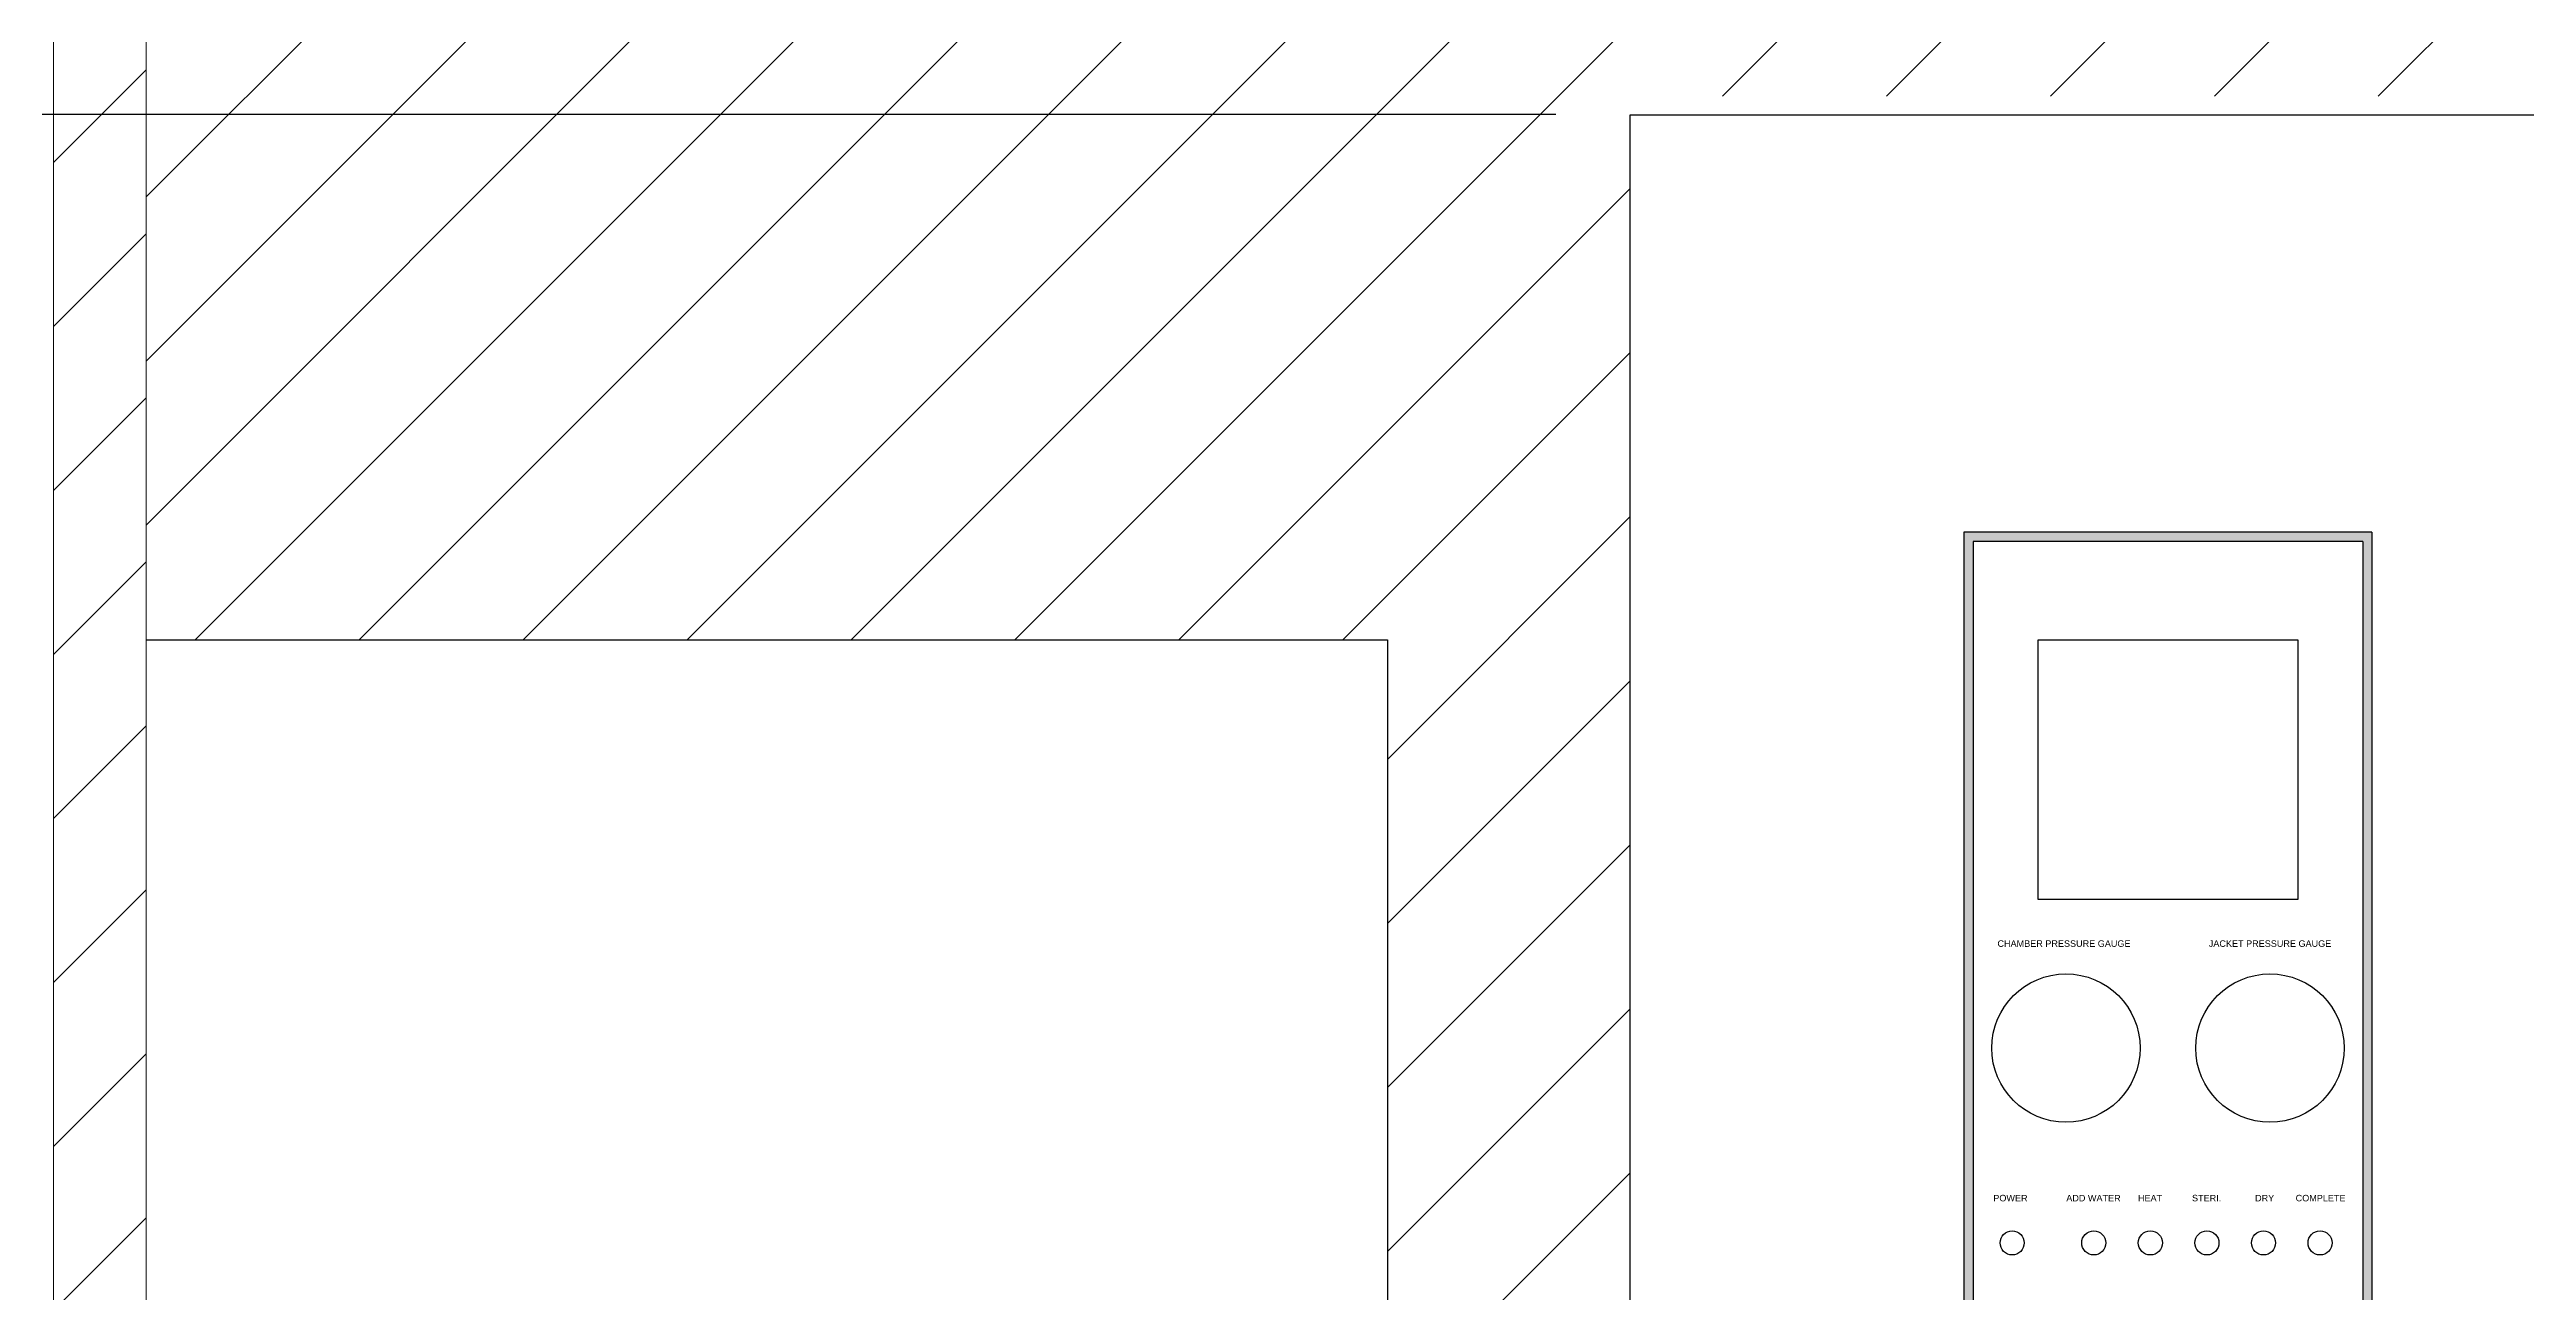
# Model space of a CAD drawing. Header units: millimetres. Extents: x -437105 to -215729, y -13373 to 269.
# Drawn here: x -344149 to -342813, y -5750 to -5080 of the extents above; entities that cross this region are included whole.
import ezdxf

# ---------------------------------------------------------------- set-up
doc = ezdxf.new("R2010")
doc.units = ezdxf.units.MM
doc.header["$MEASUREMENT"] = 0
doc.linetypes.add('HIDDEN', pattern=[9.525, 6.35, -3.175])
doc.layers.get('0').update_dxf_attribs({"lineweight": 25})
for name, color, linetype, lineweight in [('D', 3, 'Continuous', 13), ('H', 2, 'HIDDEN', 15), ('S', 4, 'Continuous', 15)]:
    doc.layers.add(name, color=color, linetype=linetype, lineweight=lineweight)
doc.styles.get("Standard").update_dxf_attribs({"font": 'KAIU.TTF'})
doc.styles.add('STU25', font='isocp2.shx')
doc.dimstyles.new('STU25', dxfattribs={"dimscale": 40, "dimtxt": 2.5, "dimasz": 2, "dimexe": 0.6, "dimexo": 1, "dimgap": 1, "dimtad": 1, "dimdsep": 46, "dimtxsty": 'STU25', "dimcen": 2, "dimazin": 2, "dimtfac": 1, "dimtmove": 0, "dimatfit": 3, "dimfxl": 0, "dimtolj": 1, "dimtzin": 0, "dimarcsym": 0})

# ---------------------------------------------------------------- blocks, each defined once
blk = doc.blocks.new('*D6')
at = {"layer": 'D', "color": 0, "lineweight": -2}
for p, q in [((-343336.6, -5114.9), (-344549, -5114.9)), ((-344525, -5194.9), (-344525, -7104.9)), ((-344136.6, -7184.9), (-344549, -7184.9))]:
    blk.add_line(p, q, dxfattribs=at)
at = {"layer": 'D', "color": 0}
for points in [[(-344511.6, -5194.9), (-344538.3, -5194.9), (-344525, -5114.9)], [(-344538.3, -7104.9), (-344511.6, -7104.9), (-344525, -7184.9)]]:
    blk.add_solid(points, dxfattribs=at)
at = {"layer": 'Defpoints', "color": 0}
for p in [(-343296.6, -5114.9), (-344525, -7184.9), (-344096.6, -7184.9)]:
    blk.add_point(p, dxfattribs=at)
at = {"layer": 'D', "color": 0, "insert": (-344615, -6149.9), "char_height": 100, "attachment_point": 5, "rotation": 90, "style": 'STU25'}
blk.add_mtext('\\A1;2070', dxfattribs=at)

msp = doc.modelspace()

# ---------------------------------------------------------------- hatches: boundary and pattern name
h = msp.add_hatch(color=256)
h.paths.add_polyline_path([(-343116.561, -6089.943), (-343116.561, -5339.943), (-342896.561, -5339.943), (-342896.561, -6089.943)])
h.paths.add_polyline_path([(-343111.561, -6084.943), (-343111.561, -5344.943), (-342901.561, -5344.943), (-342901.561, -6084.943)], flags=16)
at = {"layer": 'D'}
h = msp.add_hatch(dxfattribs=at)
h.set_pattern_fill('ANSI31', color=256, scale=500, style=0)
h.set_pattern_definition([(45, (16409.04, 378.707), (-44.194174, 44.194174), [])])
h.paths.add_polyline_path([(-344096.561, -3924.943), (-340756.561, -3924.943), (-340756.561, -5398.008), (-341425.777, -5398.008), (-341425.777, -7184.943), (-341556.561, -7184.943), (-341556.561, -7154.943), (-341556.561, -6854.943), (-341556.561, -5104.943), (-342716.561, -5104.943), (-343296.561, -5104.943), (-343296.561, -7154.943), (-343296.561, -7184.943), (-343427.346, -7184.943), (-343427.346, -5398.008), (-344096.561, -5398.008)])
at = {"layer": 'H', "ltscale": 5}
h = msp.add_hatch(dxfattribs=at)
h.set_pattern_fill('ANSI31', color=256, scale=500, style=0)
h.set_pattern_definition([(45, (-205279.67, 2557.87), (-44.194174, 44.194174), [])])
h.paths.add_polyline_path([(-340756.561, -7184.943), (-340756.561, -3924.943), (-340706.561, -3924.943), (-340706.561, -7234.943), (-344146.561, -7234.943), (-344146.561, -3924.943), (-344096.561, -3924.943), (-344096.561, -7184.943)])

# ---------------------------------------------------------------- linework, layer by layer
for p, q in [((-343296.561, -7164.943), (-343296.561, -5114.943)), ((-343296.561, -5114.943), (-342716.561, -5114.943)), ((-343116.561, -5339.943), (-343116.561, -6089.943)), ((-342896.561, -5339.943), (-343116.561, -5339.943)), ((-342896.561, -5339.943), (-342896.561, -6089.943)), ((-343111.561, -5344.943), (-343111.561, -6084.943)), ((-342901.561, -5344.943), (-343111.561, -5344.943)), ((-342901.561, -5344.943), (-342901.561, -6084.943)), ((-344096.561, -5398.008), (-343427.346, -5398.008)), ((-343427.346, -5398.008), (-343427.346, -7184.943))]:
    msp.add_line(p, q)
msp.add_lwpolyline([(-343076.561, -5397.943), (-342936.561, -5397.943), (-342936.561, -5537.943), (-343076.561, -5537.943)], close=True)
for centre, radius in [((-343061.561, -5617.943), 40), ((-342951.561, -5617.943), 40), ((-343090.56, -5722.943), 6.5), ((-343046.56, -5722.943), 6.5), ((-343016.06, -5722.943), 6.5), ((-342985.56, -5722.943), 6.5), ((-342955.06, -5722.943), 6.5), ((-342924.56, -5722.943), 6.5)]:
    msp.add_circle(centre, radius)
at = {"layer": 'S'}
for p, q in [((-344146.561, -7234.943), (-344146.561, -3924.943)), ((-344096.561, -7184.943), (-344096.561, -3924.943))]:
    msp.add_line(p, q, dxfattribs=at)

# ---------------------------------------------------------------- texts
at = {"char_height": 3.5}
for s, insert, width, attachment_point in [('{\\fArial|b0|i0|c0|p34;CHAMBER PRESSURE GAUGE}', (-343098.474, -5559.891), 77.43945, 1), ('{\\fArial|b0|i0|c0|p34;JACKET PRESSURE GAUGE}', (-342984.54, -5559.891), 67.407, 1), ('{\\fArial|b0|i0|c0|p34;POWER}', (-343100.716, -5697.051), 19.50054, 1), ('{\\fArial|b0|i0|c0|p34;ADD WATER}', (-343046.715, -5698.818), 29.9713, 5), ('{\\fArial|b0|i0|c0|p34;HEAT}', (-343016.215, -5698.818), 19, 5), ('{\\fArial|b0|i0|c0|p34;STERI.}', (-342985.716, -5698.818), 19, 5), ('{\\fArial|b0|i0|c0|p34;DRY}', (-342959.596, -5697.051), 14.99983, 1), ('{\\fArial|b0|i0|c0|p34;COMPLETE}', (-342937.713, -5697.051), 23.49974, 1)]:
    msp.add_mtext(s, dxfattribs=dict(at, insert=insert, width=width, attachment_point=attachment_point))

# ---------------------------------------------------------------- dimensions: what is measured, and where the dimension line sits
at = {"layer": 'D'}
dim = msp.add_linear_dim(base=(-344524.956, -7184.943), p1=(-343296.561, -5114.943), p2=(-344096.561, -7184.943), angle=90, dimstyle='STU25', dxfattribs=at)
dim.commit()
dim.dimension.update_dxf_attribs({"geometry": '*D6', "text_midpoint": (-344614.956, -6149.943)})

doc.saveas('drawing.dxf')
